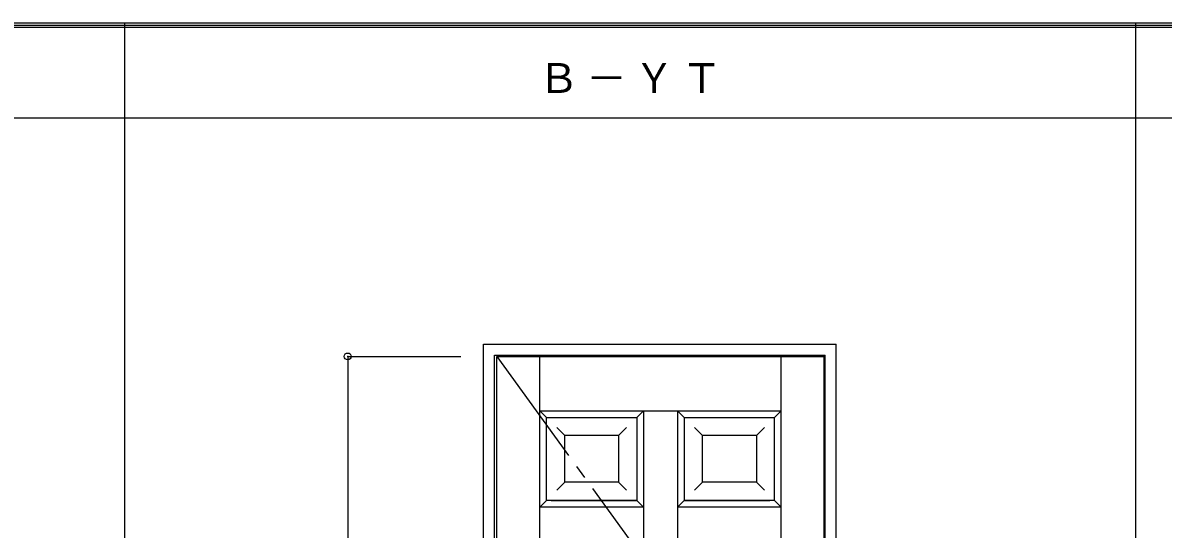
# Model space of a CAD drawing. Units: millimetres, scale not verified. Extents: x -6000 to 5700, y -4307 to 4175.
# Drawn here: x -3483 to -966, y 3056 to 4175 of the extents above; entities that cross this region are included whole.
import ezdxf

# ---------------------------------------------------------------- set-up
doc = ezdxf.new("R2010")
doc.units = ezdxf.units.MM
doc.header["$LTSCALE"] = 30
doc.header["$PDMODE"] = 32
doc.header["$PDSIZE"] = 15
doc.linetypes.add('CHAIN2', pattern=[12, 9, -1, 1, -1])
for name, color, linetype in [('0-2_扉', 7, 'Continuous'), ('0-4_枠', 3, 'Continuous'), ('0-7', 7, 'CHAIN2'), ('0-A_文字', 7, 'Continuous'), ('0-B_寸法', 7, 'Continuous'), ('F-1_枠', 6, 'Continuous')]:
    doc.layers.add(name, color=color, linetype=linetype)
doc.styles.add('ＭＳ ゴシック', font='')
doc.styles.get('ＭＳ ゴシック').set_extended_font_data('MS Gothic')

msp = doc.modelspace()

# ---------------------------------------------------------------- linework, layer by layer
at = {"layer": '0-2_扉'}
for p, q in [((-2436.8, 1443), (-2436.8, 3438)), ((-2436.8, 3438), (-1713.8, 3438)), ((-2341.8, 2405.1), (-2341.8, 3438)), ((-1808.8, 1443), (-1808.8, 3438)), ((-1713.8, 1443), (-1713.8, 3438)), ((-2341.8, 3318), (-2326.8, 3303)), ((-2341.8, 3318), (-2035.3, 3318)), ((-2326.8, 3120), (-2326.8, 3303)), ((-2326.8, 3303), (-2127.8, 3303)), ((-2127.8, 3303), (-2112.8, 3318)), ((-2127.8, 3303), (-2127.8, 3120)), ((-2112.8, 3318), (-2112.8, 1590)), ((-2037.8, 3318), (-2037.8, 1590)), ((-2022.8, 3303), (-2037.51, 3317.71)), ((-2035.3, 3318), (-1808.8, 3318)), ((-2022.8, 3303), (-2022.8, 3120)), ((-2022.8, 3303), (-1823.8, 3303)), ((-1808.8, 3318), (-1823.8, 3303)), ((-1823.8, 3120), (-1823.8, 3303)), ((-2286.8, 3263), (-2304.48, 3280.68)), ((-2167.8, 3263), (-2150.12, 3280.68)), ((-1982.8, 3263), (-2000.48, 3280.68)), ((-1863.8, 3263), (-1846.12, 3280.68)), ((-2167.8, 3263), (-2286.8, 3263)), ((-2286.8, 3160), (-2286.8, 3263)), ((-2167.8, 3263), (-2167.8, 3160)), ((-1982.8, 3160), (-1982.8, 3263)), ((-1863.8, 3263), (-1982.8, 3263)), ((-1863.8, 3263), (-1863.8, 3160)), ((-2286.8, 3160), (-2304.48, 3142.32)), ((-2286.8, 3160), (-2286.8, 3161.43)), ((-2167.8, 3160), (-2286.8, 3160)), ((-2167.8, 3160), (-2150.12, 3142.32)), ((-1982.8, 3160), (-2000.48, 3142.32)), ((-1982.8, 3160), (-1982.8, 3161.43)), ((-1863.8, 3160), (-1982.8, 3160)), ((-1863.8, 3160), (-1846.12, 3142.32)), ((-2341.8, 3105), (-2326.8, 3120)), ((-2112.8, 3105), (-2341.8, 3105)), ((-2326.61, 3120), (-2326.8, 3120)), ((-2127.8, 3120), (-2326.8, 3120)), ((-2037.8, 3105), (-2022.8, 3120)), ((-1808.8, 3105), (-2037.8, 3105)), ((-2022.8, 3120), (-1833.8, 3120)), ((-1823.8, 3120), (-2022.8, 3120)), ((-1823.8, 3120), (-1808.8, 3105))]:
    msp.add_line(p, q, dxfattribs=at)
msp.add_lwpolyline([(-2316.8, 3120), (-2127.8, 3120), (-2112.8, 3105)], dxfattribs=at)
at = {"layer": '0-4_枠'}
for p, q in [((-2465.8, 3465), (-1687.8, 3465)), ((-2465.8, 1418), (-2465.8, 3465)), ((-1687.8, 1418), (-1687.8, 3465)), ((-2441.8, 3441), (-1711.8, 3441)), ((-2441.8, 1418), (-2441.8, 3441)), ((-1711.8, 1418), (-1711.8, 3441))]:
    msp.add_line(p, q, dxfattribs=at)
at = {"layer": '0-7'}
msp.add_lwpolyline([(-2436.8, 3438), (-1713.8, 2440.5), (-2436.8, 1443)], dxfattribs=at)
at = {"layer": '0-B_寸法', "color": 4}
for q in [(-2515.8, 3438), (-2765.8, 1443)]:
    msp.add_line((-2765.8, 3438), q, dxfattribs=at)
at = {"layer": '0-B_寸法'}
msp.add_point((-2765.8, 3438), dxfattribs=at)
at = {"layer": 'F-1_枠'}
for p, q in [((-6000, 4175), (5700, 4175)), ((-6000, 4170), (5700, 4170)), ((-6000, 4165), (5700, 4165)), ((-3258.4, 4175), (-3258.4, -3790)), ((-1026.8, 4175), (-1026.8, -3790)), ((-6000, 3965), (5700, 3965))]:
    msp.add_line(p, q, dxfattribs=at)

# ---------------------------------------------------------------- texts
at = {"layer": '0-A_文字', "insert": (-2345.1, 4020), "char_height": 65.98, "attachment_point": 7, "style": 'ＭＳ ゴシック'}
msp.add_mtext('\\T1.17;Ｂ－ＹＴ', dxfattribs=at)

doc.saveas('drawing.dxf')
